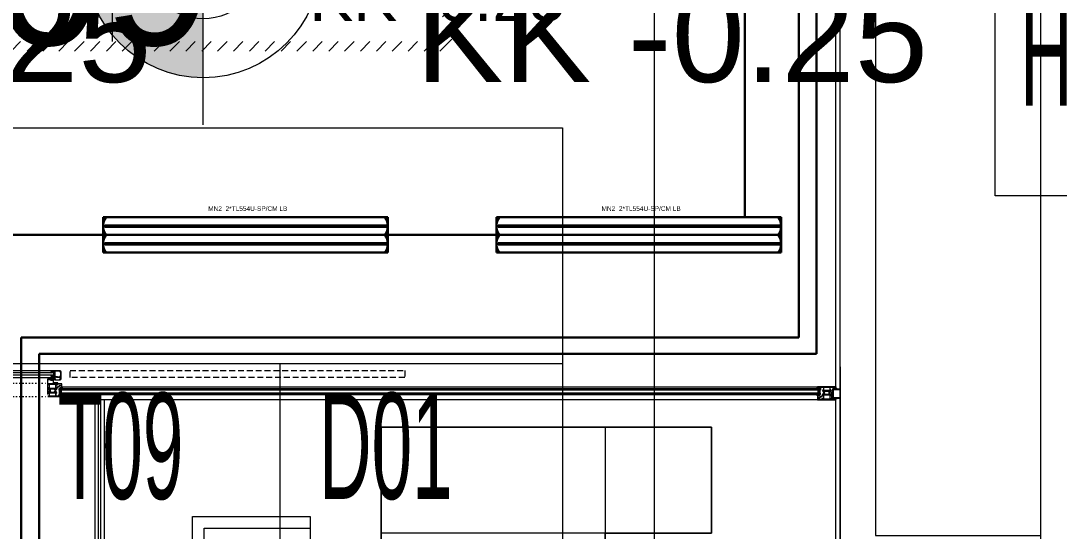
# Model space of a CAD drawing. Extents: x -9058 to 11890, y 0 to 7444.
# Drawn here: x 2442.5 to 2883, y 3157.7 to 3374.3 of the extents above; entities that cross this region are included whole.
import ezdxf
from ezdxf.enums import TextEntityAlignment as Align
from ezdxf.xclip import XClip

# ---------------------------------------------------------------- set-up
doc = ezdxf.new("R2010")
doc.units = 0
doc.header["$LTSCALE"] = 10
doc.header["$MEASUREMENT"] = 0
doc.header["$XCLIPFRAME"] = 0
doc.header["$PDMODE"] = 1
doc.linetypes.add('DOT2', pattern=[0.125, 0, -0.125])
doc.linetypes.add('HIDDEN', pattern=[0.375, 0.25, -0.125])
doc.layers.get('0').update_dxf_attribs({"color": 9, "lineweight": 9})
for name, color, linetype, lineweight in [('00', 9, 'Continuous', 9), ('01', 9, 'Continuous', 9), ('05', 9, 'Continuous', 9), ('06D', 9, 'Continuous', 9), ('10', 9, 'Continuous', 9), ('14', 9, 'Continuous', 9), ('15', 9, 'Continuous', 9), ('20', 9, 'DOT2', 9), ('21', 9, 'Continuous', 9), ('21 @ 1 (1)', 9, 'Continuous', 9), ('21 @ 10 (1)', 9, 'Continuous', 9), ('21 @ 10 (2)', 9, 'Continuous', 9), ('21 @ 2 (1)', 9, 'Continuous', 9), ('21 @ 20', 9, 'Continuous', 9), ('21 @ 5 (1)', 9, 'Continuous', 9), ('21 @ 5 (2)', 9, 'Continuous', 9), ('21_mahal200', 9, 'Continuous', 9), ('21_mahal200 @ 20', 9, 'Continuous', 9), ('32-ekipman', 8, 'Continuous', 9), ('40A', 9, 'Continuous', 9), ('E-2x54 W SIVAÜSTÜ FLUORESAN YÜKSEK TAVAN ARMATÜRÜ', 7, 'Continuous', 30), ('E-KABLO', 7, 'Continuous', 30)]:
    doc.layers.add(name, color=color, linetype=linetype, lineweight=lineweight)
doc.styles.add('Arial', font='arial.ttf', dxfattribs={"height": 2.5})
doc.styles.add('MuuM_TEXT-STANDART', font='ARIALN.TTF')

# ---------------------------------------------------------------- blocks, each defined once
blk = doc.blocks.new('HHIMA10-DERECHA$0$JUHI08')
blk.add_lwpolyline([(27, 9.7, -0.414214), (26.8, 9.5), (26, 9.5), (26, 8.5), (27, 8.5), (26, 6), (26, 0), (23.5, -2.5), (22, -2.5), (21.5, -3), (21, -2.5), (20.5, -2.5), (20, -3), (19.5, -2.5), (19, -2.5), (18.5, -3), (18, -2.5), (17.5, -2.5), (17, -3), (16.5, -2.5), (14.3, -2.5, -0.377964), (11.7, -2.5), (7.5, -2.5), (7, -3), (6.5, -2.5), (2.5, -2.5), (0, 0), (0, 6), (-1, 8.5), (0, 8.5), (0, 9.5), (-0.8, 9.5, -0.414214), (-1, 9.7), (-1, 9.9, -0.339454), (0.1, 11.4), (7.1, 13.5, -1), (7.5, 12.1), (7.1, 12, 0.330788), (5, 9.2), (5, 7.5), (6.9, 5.6, -1), (6.2, 5), (5, 6.2), (5, 3.5), (6.9, 1.6, -1), (6.2, 1), (5, 2.2), (5, -1), (11.7, -1, 0.377964), (14.3, -1), (21, -1), (21, 2.2), (19.8, 1, -1), (19.1, 1.6), (21, 3.5), (21, 6.2), (19.8, 5, -1), (19.1, 5.6), (21, 7.5), (21, 9.2, 0.330788), (18.9, 12), (18.5, 12.1, -1), (18.9, 13.5), (25.9, 11.4, -0.339454), (27, 9.9)], format="xyb", close=True)
for points in [[(3.5, 8), (3.5, 11), (1.5, 10.5), (1.5, 8)], [(3.5, 3.8), (3.5, 6.8), (1.5, 6.8), (1.5, 3.8)], [(2.5, -0.5), (3.5, -0.5), (3.5, 2.5), (1.5, 2.5), (1.5, 0.5)], [(22.5, 11), (22.5, 8), (24.5, 8), (24.5, 10.5)], [(22.5, 6.8), (22.5, 3.8), (24.5, 3.8), (24.5, 6.8)], [(24.5, 0.5), (23.5, -0.5), (22.5, -0.5), (22.5, 2.5), (24.5, 2.5)]]:
    blk.add_lwpolyline(points, close=True)
blk = doc.blocks.new('AST55M13', base_point=(-120.6, -64.2))
at = {"linetype": 'Continuous'}
for points in [[(-120.6, -63.9), (-120.6, -24.599998), (-120.6, 14.700005, -0.414209), (-120.3, 15), (-115.899996, 15, -0.41421), (-115.6, 14.7), (-115.6, 12.699992, -0.41421), (-116.3, 12, -0.414214), (-116.6, 12.3), (-116.6, 13.1, 0.414214), (-117.1, 13.6), (-118.5, 13.6, 0.414214), (-119, 13.1), (-119, 6.399992, 0.414209), (-118.5, 5.9), (-117.099986, 5.9, 0.414205), (-116.6, 6.4), (-116.6, 7.20001, -0.414204), (-116.3, 7.5, -0.414214), (-115.6, 6.8), (-115.6, 3.7, -0.414214), (-116.1, 3.2), (-116.3, 3.2, -0.414214), (-116.6, 3.5), (-116.6, 4.2, 0.414214), (-116.9, 4.5), (-119, 4.5), (-119, -8.961104, 0.425432), (-117.96186, -9.960376), (-105.788552, -9.511013, 0.403077), (-105.5, -9.211232), (-105.5, -8, -0.414214), (-104.3, -6.8), (-103.392821, -6.8, -0.372826), (-102.403076, -7.657148, -0.456845), (-102.7, -8), (-104, -8, 0.414214), (-104.3, -8.3), (-104.3, -9.700012, 0.414202), (-104, -10), (-100.946604, -10), (-98.338437, -9.302068, -0.70008), (-97.584089, -10.379782), (-97.709916, -10.559482), (-99.43897, -12.27067, -0.607471), (-100.039661, -12.112259, 0.283637), (-100.258255, -11.885421), (-102.095283, -11.393179, 1.229391), (-102.4, -11.895399), (-102.4, -16.105016, 0.585524), (-101.943697, -16.361081), (-100.001669, -15.175658, -0.713652), (-99.56466, -15.537556), (-100.36784, -17.668029, -0.16709), (-100.492251, -17.818266), (-102.4, -18.982765), (-102.4, -30.217235), (-100.492251, -31.381734, -0.16709), (-100.36784, -31.531971), (-99.564658, -33.662449, -0.713657), (-100.001677, -34.024337), (-101.943707, -32.838913, 0.585511), (-102.4, -33.094985), (-102.4, -37.304601, 1.229391), (-102.095283, -37.806821), (-100.258255, -37.314579, 0.283637), (-100.039661, -37.087741, -0.607471), (-99.43897, -36.92933), (-97.709916, -38.640518), (-97.584089, -38.820218, -0.700084), (-98.338445, -39.89793), (-100.946604, -39.2), (-104.000005, -39.2, 0.414209), (-104.3, -39.5), (-104.3, -40.900004, 0.41421), (-104, -41.2), (-102.699997, -41.2, -0.456841), (-102.403076, -41.542851, -0.372826), (-103.39282, -42.4), (-104.3, -42.4, -0.414214), (-105.5, -41.2), (-105.5, -39.988768, 0.403083), (-105.788558, -39.688986), (-117.96186, -39.239624, 0.425432), (-119, -40.238896), (-119, -53.7), (-116.9, -53.7, 0.414214), (-116.6, -53.4), (-116.6, -52.69999, -0.414204), (-116.3, -52.4), (-116.09999, -52.4, -0.414208), (-115.6, -52.9), (-115.6, -56.000007, -0.414213), (-116.300007, -56.7, -0.414207), (-116.6, -56.4), (-116.6, -55.599986, 0.414205), (-117.1, -55.1), (-118.500008, -55.1, 0.414209), (-119, -55.6), (-119, -62.3, 0.414214), (-118.5, -62.8), (-117.1, -62.8, 0.414214), (-116.6, -62.3), (-116.6, -61.499993, -0.414207), (-116.3, -61.2, -0.414214), (-115.6, -61.9), (-115.6, -63.900008, -0.414206), (-115.9, -64.2), (-120.300006, -64.2, -0.414208), (-120.6, -63.9)], [(-99.249717, -12.903653), (-90.785616, -12.903653, 0.131652), (-90.285616, -12.769679), (-88.422218, -11.693846, -0.131652), (-88.272218, -11.653653), (-88.017666, -11.653653, -0.414214), (-87.717666, -11.953653), (-87.717666, -15.553653, -0.414214), (-88.017666, -15.853653), (-88.272218, -15.853653, -0.131646), (-88.422211, -15.813465), (-90.285616, -14.737628, 0.131652), (-90.785616, -14.603653), (-99.249717, -14.603653, 0.131652), (-99.749717, -14.737628), (-101.613115, -15.813461, -0.131646), (-101.763107, -15.853653), (-102.017666, -15.853653, -0.414205), (-102.317666, -15.553662), (-102.317666, -11.953653, -0.414205), (-102.017675, -11.653653), (-101.763115, -11.653653, -0.131652), (-101.613115, -11.693846), (-99.749717, -12.769679, 0.131652), (-99.249717, -12.903653)], [(-99.249717, -36.296347), (-90.785616, -36.296347, -0.131652), (-90.285616, -36.430321), (-88.422218, -37.506154, 0.131643), (-88.272229, -37.546347), (-88.017666, -37.546347, 0.414214), (-87.717666, -37.246347), (-87.717666, -33.646347, 0.414214), (-88.017666, -33.346347), (-88.272218, -33.346347, 0.131652), (-88.422218, -33.386539), (-90.285616, -34.462372, -0.131652), (-90.785616, -34.596347), (-99.249717, -34.596347, -0.131652), (-99.749717, -34.462372), (-101.613115, -33.386539, 0.131652), (-101.763115, -33.346347), (-102.017666, -33.346347, 0.414205), (-102.317666, -33.646338), (-102.317666, -37.246347, 0.414205), (-102.017675, -37.546347), (-101.763115, -37.546347, 0.131649), (-101.613118, -37.506156), (-99.749717, -36.430321, -0.131652), (-99.249717, -36.296347)], [(-85.3, -10), (-81.1, -10), (-76.9, -10), (-76.6, -10.3), (-76.3, -10), (-67.9, -10, 0.414205), (-67.6, -9.700009), (-67.6, -8.491608, -0.365977), (-67.35, -8.195804, 0.365977), (-67.1, -7.9), (-67.1, -6.8, 0.414195), (-67.399981, -6.5), (-68.3, -6.5, 0.36597), (-68.595803, -6.749993, -0.366034), (-68.89166, -7), (-69.3, -7, -0.414202), (-69.6, -6.700012), (-69.6, -6.5, -0.414214), (-68.1, -5), (-65.9, -5, -0.414207), (-65.6, -5.299994), (-65.6, -43.9, -0.414201), (-65.899987, -44.2), (-68.1, -44.2, -0.414214), (-69.6, -42.7), (-69.6, -42.5, -0.414207), (-69.300007, -42.2), (-68.891668, -42.2, -0.366034), (-68.595804, -42.45, 0.365977), (-68.3, -42.7), (-67.4, -42.7, 0.414206), (-67.1, -42.400008), (-67.1, -41.3, 0.365977), (-67.35, -41.004196, -0.365977), (-67.6, -40.708392), (-67.6, -39.5, 0.4142), (-67.899986, -39.2), (-76.3, -39.2), (-76.6, -38.9), (-76.9, -39.2), (-85.3, -39.2, 0.4142), (-85.6, -39.499986), (-85.6, -40.708392, -0.365977), (-85.85, -41.004196, 0.365977), (-86.1, -41.3), (-86.1, -42.4, 0.414199), (-85.800015, -42.7), (-84.9, -42.7, 0.365977), (-84.604196, -42.45, -0.366034), (-84.308332, -42.2), (-83.9, -42.2, -0.414214), (-83.6, -42.5), (-83.6, -42.7, -0.414214), (-85.1, -44.2), (-86.8, -44.2, -0.414214), (-87.6, -43.4), (-87.6, -42.7, 0.414205), (-87.899991, -42.4), (-88.10718, -42.4, -0.372825), (-89.096923, -41.542857, -0.45685), (-88.8, -41.2), (-87.9, -41.2, 0.414198), (-87.6, -40.900016), (-87.6, -39.5, 0.414214), (-87.9, -39.2), (-89.053396, -39.2), (-91.661555, -39.89793, -0.700084), (-92.415911, -38.820218), (-92.290084, -38.640518), (-90.56103, -36.92933, -0.607471), (-89.960339, -37.087741, 0.283637), (-89.741745, -37.314579), (-87.904717, -37.806821, 1.229391), (-87.6, -37.304601), (-87.6, -33.094984, 0.585516), (-88.056297, -32.838916), (-89.998323, -34.024337, -0.713656), (-90.435343, -33.66245), (-89.63216, -31.531971, -0.241095), (-89.507749, -31.381734), (-87.6, -30.217235), (-87.6, -18.982765), (-89.507749, -17.818266, -0.167084), (-89.632158, -17.668036), (-90.43534, -15.537556, -0.713656), (-89.998329, -15.17566), (-88.056303, -16.361081, 0.585518), (-87.6, -16.105021), (-87.6, -11.895399, 1.229391), (-87.904717, -11.393179), (-89.741745, -11.885421, 0.283637), (-89.960339, -12.112259, -0.607471), (-90.56103, -12.27067), (-92.290084, -10.559482), (-92.415911, -10.379782, -0.700084), (-91.661555, -9.30207), (-89.053396, -10), (-87.9, -10, 0.414206), (-87.6, -9.700008), (-87.6, -8.3, 0.414206), (-87.899992, -8), (-88.8, -8, -0.456844), (-89.096924, -7.657149, -0.372825), (-88.107186, -6.8), (-87.9, -6.8, 0.414214), (-87.6, -6.5), (-87.6, -5.800024, -0.414222), (-86.8, -5), (-85.1, -5, -0.414214), (-83.6, -6.5), (-83.6, -6.7, -0.414201), (-83.899987, -7), (-84.308332, -7, -0.366034), (-84.604196, -6.75, 0.365977), (-84.9, -6.5), (-85.8, -6.5, 0.414199), (-86.1, -6.799985), (-86.1, -7.9, 0.365977), (-85.85, -8.195804, -0.365977), (-85.6, -8.491608), (-85.6, -9.7, 0.414214), (-85.3, -10)]]:
    blk.add_lwpolyline(points, format="xyb", close=True, dxfattribs=at)
for points in [[(-119, -24.6), (-119, -37.6), (-104.1, -37.6), (-104.1, -11.6), (-119, -11.6), (-119, -24.6)], [(-76.55, -11.6), (-85.9, -11.6), (-85.9, -37.6), (-67.2, -37.6), (-67.2, -11.6), (-76.55, -11.6)]]:
    blk.add_lwpolyline(points, close=True, dxfattribs=at)
blk = doc.blocks.new('AS25G13', base_point=(534.475891, 569.218076))
at = {"linetype": 'Continuous'}
blk.add_lwpolyline([(554.475892, 593.818076), (554.475892, 574.618076, -0.414213), (554.175891, 574.318077), (553.575892, 574.318076, -0.414213), (553.275891, 574.618077), (553.275892, 574.818076), (550.275892, 574.818076), (550.275892, 572.118076), (550.625892, 571.916004, -0.414213), (550.735699, 571.506195), (549.749855, 569.798664, -0.767327), (549.075893, 569.979252), (549.075892, 575.018076, -0.414213), (550.075891, 576.018077), (552.775892, 576.018076, 0.414213), (553.275892, 576.518077), (553.275892, 592.418076, 0.414213), (552.775892, 592.918077), (546.871944, 592.918076, 0.414213), (545.871944, 591.918078), (545.871944, 584.702506, -0.236642), (544.585327, 582.137556, 0.18958), (541.498237, 577.158525, -0.197358), (540.185462, 575.110574), (538.643454, 574.030849, 0.244575), (537.875891, 572.556375), (537.875892, 569.763782, -0.767327), (536.857591, 569.490929), (535.716084, 571.468076, -0.577351), (535.975892, 571.918076), (536.675892, 571.918076), (536.675892, 572.556375, -0.244575), (537.955162, 575.013831), (539.49717, 576.093557, 0.197358), (540.317654, 577.373526, -0.18958), (543.867808, 583.099413, 0.236642), (544.671943, 584.702506), (544.671944, 585.818076, 0.414213), (544.371944, 586.118076), (543.971944, 586.118076, -0.414213), (543.671943, 586.418077), (543.671944, 586.818076, -0.414213), (543.971944, 587.118076), (544.171944, 587.118076, 0.414213), (544.671944, 587.618077), (544.671944, 591.918076, 0.414213), (543.671945, 592.918077), (536.175892, 592.918076, 0.41421), (535.675892, 592.418082), (535.675892, 591.901674, 0.127549), (535.764127, 591.561462, -0.098841), (537.104101, 587.384163, 0.366972), (537.386354, 587.117731, -0.399303), (537.671943, 586.818828), (537.671944, 586.418076, -0.414213), (537.371943, 586.118077), (536.46398, 586.118076, -0.400156), (535.964546, 586.594267, 0.114883), (534.725891, 590.959305, -0.126996), (534.475891, 591.927552), (534.475892, 593.818076, -0.414213), (534.775892, 594.118076), (554.175892, 594.118076, -0.414213), (554.475892, 593.818076)], format="xyb", close=True, dxfattribs=at)
blk = doc.blocks.new('AS01_16_02', base_point=(27.384856, 2.668764))
at = {"color": 0, "linetype": 'Continuous'}
for points in [[(21.277248, -1.392543, -0.892559), (21.744295, -0.515583), (24.521509, -1.857477, 0.502534), (24.860099, -2.298316, 0.502534), (25.184856, -1.847189), (25.184856, 1.7, 0.155072), (24.261958, 3.275501), (20.430427, 5.552607, -0.865076), (21.019614, 6.583639), (28.412964, 3.675712, -0.696768), (28.399147, 3.019187), (27.721583, 2.785098, 0.319818), (27.384856, 2.312508), (27.384856, 0.05, 0.414214), (27.684856, -0.25), (28.08642, -0.25, 0.396012), (28.385833, 0.03125, -0.682513), (29.272546, 0.315748), (30.127622, -0.734156, -0.172553), (30.284856, -1.176202), (30.284856, -3.723798, -0.172553), (30.127622, -4.165844), (29.272546, -5.215748, -0.682513), (28.385833, -4.93125, 0.396012), (28.08642, -4.65), (27.684856, -4.65, 0.414214), (27.384856, -4.95), (27.384856, -10.2, -0.414214), (27.084856, -10.5), (25.297074, -10.5, -0.18412), (24.964264, -10.373145), (21.227908, -7.040675, -0.881574), (21.79023, -6.223317), (24.51762, -8.055238, 1.121155), (25.184856, -8.202566), (25.184856, -4.921445, 0.698065), (24.633969, -4.152563), (21.277248, -1.392543)], [(27.72879, -3.456066, 0.198912), (27.834856, -3.5), (28.734856, -3.5, 0.414214), (28.884856, -3.35), (28.884856, -1.55, 0.414214), (28.734856, -1.4), (27.834856, -1.4, 0.414214), (27.684856, -1.55), (27.684856, -3.35, 0.198912), (27.72879, -3.456066)]]:
    blk.add_lwpolyline(points, format="xyb", close=True, dxfattribs=at)
blk = doc.blocks.new('p-kayar kapı tek kanat')
at = {"linetype": 'Continuous'}
for p, q in [((-741.54, -8.35), (-741.61, -8.29)), ((-741.6, -8.4), (-741.61, -8.4)), ((-741.39, -8.29), (-741.5, -8.19)), ((-741.42, -8.3), (-741.09, -8)), ((-741.21, -8.26), (-741.38, -8.11)), ((-741.02, -8.25), (-741.24, -8.04)), ((-741.16, -8.26), (-740.83, -7.96)), ((-740.81, -8.24), (-741.08, -7.99)), ((-740.93, -8.24), (-740.67, -8)), ((-740.59, -8.24), (-740.91, -7.96)), ((-740.72, -7.98), (-740.7, -7.99)), ((-740.72, -8.24), (-740.46, -8)), ((-740.7, -7.99), (-740.7, -7.99)), ((-740.36, -8.27), (-740.65, -8)), ((-740.65, -8), (-740.39, -8)), ((-740.52, -8.25), (-740.16, -7.92)), ((-740.1, -8.31), (-740.44, -8)), ((-740.36, -7.97), (-740.36, -7.77)), ((-740.36, -7.91), (-740.21, -7.78)), ((-739.82, -8.37), (-740.36, -7.88)), ((-740.33, -7.75), (-740.29, -7.75)), ((-740.33, -8.27), (-740.09, -8.05)), ((-740.18, -7.84), (-740.29, -7.75)), ((-740.15, -8.3), (-740, -8.16)), ((-739.97, -8.33), (-739.89, -8.25)), ((-739.81, -8.37), (-739.76, -8.33)), ((-748.14, -10.99), (-748.05, -10.89)), ((-748.04, -10.99), (-748.13, -10.89)), ((-748.08, -11.14), (-748.08, -11.14)), ((-748.03, -11.21), (-748.08, -11.15)), ((-747.98, -11.03), (-747.84, -10.89)), ((-747.78, -11.24), (-747.97, -11.06)), ((-747.95, -11.22), (-747.85, -11.12)), ((-747.83, -10.98), (-747.92, -10.89)), ((-747.81, -10.66), (-747.74, -10.58)), ((-747.71, -10.68), (-747.81, -10.58)), ((-747.76, -11.24), (-747.41, -10.89)), ((-747.71, -10.98), (-747.62, -10.89)), ((-747.55, -11.05), (-747.71, -10.89)), ((-747.59, -11.23), (-747.68, -11.13)), ((-747.63, -10.68), (-747.54, -10.59)), ((-747.48, -10.69), (-747.59, -10.59)), ((-747.52, -11.21), (-747.45, -11.14)), ((-747.41, -10.98), (-747.5, -10.89)), ((-747.43, -11.17), (-747.46, -11.14)), ((-747.43, -10.7), (-747.33, -10.6)), ((-747.18, -10.79), (-747.36, -10.6)), ((-747.23, -10.94), (-747.31, -10.86)), ((-747.29, -10.77), (-747.2, -10.68)), ((-747.28, -10.97), (-747.19, -10.88)), ((-741.41, -8.83), (-741.56, -8.98)), ((-741.56, -8.98), (-741.56, -9.82)), ((-741.56, -9.82), (-741.41, -9.97)), ((-740.56, -8.83), (-741.41, -8.83)), ((-741.31, -8.98), (-741.41, -9.08)), ((-741.41, -9.08), (-741.41, -9.72)), ((-741.41, -9.72), (-741.31, -9.82)), ((-741.41, -9.97), (-740.56, -9.97)), ((-740.71, -8.98), (-741.31, -8.98)), ((-741.31, -9.82), (-740.71, -9.82)), ((-740.71, -9.82), (-740.71, -8.98)), ((-740.56, -9.97), (-740.56, -8.83)), ((-420.47, -10.43), (-420.52, -10.47)), ((-420.46, -10.43), (-419.92, -10.92)), ((-420.31, -10.47), (-420.39, -10.55)), ((-420.13, -10.5), (-420.28, -10.64)), ((-419.95, -10.53), (-420.19, -10.75)), ((-420.18, -10.49), (-419.84, -10.8)), ((-419.76, -10.55), (-420.12, -10.88)), ((-420.09, -10.96), (-419.99, -11.05)), ((-419.92, -10.89), (-420.07, -11.02)), ((-419.95, -11.05), (-419.99, -11.05)), ((-419.92, -10.53), (-419.63, -10.8)), ((-419.92, -10.83), (-419.92, -11.03)), ((-419.63, -10.8), (-419.89, -10.8)), ((-419.56, -10.56), (-419.82, -10.8)), ((-418.87, -8.83), (-419.72, -8.83)), ((-419.72, -8.83), (-419.72, -9.97)), ((-419.72, -9.97), (-418.87, -9.97)), ((-419.69, -10.56), (-419.37, -10.84)), ((-419.35, -10.56), (-419.61, -10.8)), ((-419.56, -10.82), (-419.58, -10.81)), ((-419.58, -10.81), (-419.58, -10.81)), ((-418.97, -8.98), (-419.57, -8.98)), ((-419.57, -8.98), (-419.57, -9.82)), ((-419.57, -9.82), (-418.97, -9.82)), ((-419.47, -10.56), (-419.2, -10.81)), ((-419.11, -10.54), (-419.45, -10.84)), ((-419.26, -10.55), (-419.04, -10.76)), ((-418.86, -10.5), (-419.19, -10.8)), ((-419.07, -10.54), (-418.9, -10.69)), ((-418.87, -9.08), (-418.97, -8.98)), ((-418.97, -9.82), (-418.87, -9.72)), ((-418.89, -10.51), (-418.78, -10.61)), ((-418.72, -8.98), (-418.87, -8.83)), ((-418.87, -9.72), (-418.87, -9.08)), ((-418.87, -9.97), (-418.72, -9.82)), ((-418.74, -10.45), (-418.67, -10.51)), ((-418.72, -9.82), (-418.72, -8.98)), ((-418.68, -10.4), (-418.67, -10.4))]:
    blk.add_line(p, q, dxfattribs=at)
for p, q in [((-415.8, -14.63), (-415.91, -15.26)), ((-415.91, -15.26), (-415.5, -15.26)), ((-415.5, -15.26), (-415.59, -14.63))]:
    blk.add_line(p, q)
for points in [[(-747.2, -6.61), (-748.5, -6.61), (-749.8, -6.61, 0.414213), (-750, -6.81), (-750, -10.31, 0.414213), (-749.8, -10.51), (-747.2, -10.51, 0.414213), (-747, -10.31), (-747, -6.81, 0.414213), (-747.2, -6.61)], [(-746.93, -10.27), (-746.93, -6.85, 0.414214), (-747.23, -6.55), (-748.71, -6.55), (-748.71, -6.35), (-747.23, -6.35, -0.414214), (-746.73, -6.85), (-746.73, -10.27, -0.414214), (-747.23, -10.77), (-748.71, -10.77), (-748.71, -10.57), (-747.23, -10.57, 0.414214), (-746.93, -10.27)], [(-746.67, -9.37), (-746.67, -6), (-747.87, -6), (-747.87, -6.27, -0.414213), (-747.9, -6.3), (-748.04, -6.3, -0.414213), (-748.07, -6.27), (-748.07, -5.83, -0.414213), (-748.04, -5.8), (-745.1, -5.8, -0.414213), (-745.07, -5.83), (-745.07, -5.97, -0.414213), (-745.1, -6), (-746.47, -6), (-746.47, -9.37, -0.414213), (-746.5, -9.4), (-746.64, -9.4, -0.414213), (-746.67, -9.37)], [(-747.36, -10.6), (-747.82, -10.58, 0.414214), (-747.85, -10.61, 0.349575), (-747.76, -10.67), (-747.39, -10.7, -1.237561), (-747.41, -10.89), (-747.78, -10.89), (-748.16, -10.9), (-748.14, -10.99), (-748.02, -10.99, -0.295285), (-747.96, -11.08), (-747.96, -11.14), (-748.08, -11.14), (-748.08, -11.19, 0.153771), (-747.43, -11.19), (-747.43, -11.14), (-747.55, -11.14), (-747.55, -11.08, -0.414213), (-747.45, -10.98), (-747.33, -10.98, 0.324726), (-747.19, -10.88), (-747.18, -10.78, 0.459445), (-747.36, -10.6)], [(-747.76, -10.98), (-747.7, -10.98, -0.41421), (-747.65, -11.03), (-747.65, -11.09, -0.396815), (-747.7, -11.14, -0.029546), (-747.82, -11.14, -0.396815), (-747.86, -11.09), (-747.86, -11.03, -0.414206), (-747.81, -10.98), (-747.76, -10.98)]]:
    blk.add_lwpolyline(points, format="xyb", close=True, dxfattribs=at)
blk.add_lwpolyline([(-748.5, -6.81), (-747.2, -6.81), (-747.2, -10.31), (-749.8, -10.31), (-749.8, -6.81), (-748.5, -6.81)], close=True, dxfattribs=at)
at = {"linetype": 'Continuous', "flags": 128}
blk.add_lwpolyline([(-415.5, -14.65), (-415.5, -14.8), (-414.05, -14.8, 0.414214), (-413.75, -14.5), (-413.75, -13.6), (-413.8, -13.55), (-413.75, -13.5), (-413.75, -10.65), (-413.8, -10.6), (-413.75, -10.55), (-413.75, -8.8), (-413.84, -8.48, 0.344151), (-413.93, -8.4), (-413.95, -8.4), (-413.95, -14.5, -0.414214), (-414.05, -14.6), (-415.05, -14.6), (-415.05, -14.4, 0.414214), (-415.15, -14.3), (-416.15, -14.3), (-416.15, -12.8), (-416.35, -12.8), (-416.35, -12.9), (-418.05, -12.9), (-418.05, -12.8), (-418.25, -12.8), (-418.25, -13.1), (-417.8, -13.1), (-417.75, -13.05), (-417.7, -13.1), (-416.35, -13.1), (-416.35, -14.65), (-417.25, -14.65), (-417.25, -14.8), (-415.9, -14.8), (-415.9, -14.65), (-416.15, -14.65), (-416.15, -14.52), (-415.25, -14.52), (-415.25, -14.65)], format="xyb", close=True, dxfattribs=at)
at = {"ltscale": 1000}
for points in [[(-415.45, -18.2), (-415.45, -18.4), (-418.85, -18.4, -0.414214), (-419.45, -17.8), (-419.45, -16.95), (-419.4, -16.9), (-419.45, -16.85), (-419.45, -15.85), (-419.4, -15.8), (-419.45, -15.75), (-419.45, -14.9, -0.414214), (-418.85, -14.3), (-416.93, -14.3, -1), (-416.93, -14.45), (-418.85, -14.45, 0.085164), (-419, -14.48), (-419, -14.7, -1), (-419.1, -14.7), (-419.1, -14.57, 0.63755), (-419.14, -14.56, 0.221337), (-419.3, -14.9), (-419.3, -15.3, 1), (-419.1, -15.3), (-419.1, -15.25, -1), (-419, -15.25), (-419, -15.3, 0.414214), (-418.9, -15.4), (-417.7, -15.4, -1), (-417.7, -15.5), (-417.8, -15.5, 1), (-417.8, -15.6), (-417.46, -15.6), (-417.43, -15.63), (-417.4, -15.6), (-417.05, -15.6, 1), (-417.05, -15.5), (-417.15, -15.5, -1), (-417.15, -15.4), (-415.45, -15.4), (-415.45, -15.6, -0.414214), (-415.55, -15.7), (-415.65, -15.7), (-415.65, -15.6, 0.414214), (-415.7, -15.55), (-416.15, -15.55), (-416.15, -15.6, -0.414214), (-416.25, -15.7), (-416.35, -15.7), (-416.35, -15.6, 0.414214), (-416.4, -15.55), (-416.8, -15.55, 0.414214), (-416.85, -15.6), (-416.85, -18.2, 0.414214), (-416.8, -18.25), (-416.4, -18.25, 0.414214), (-416.35, -18.2), (-416.35, -18.1), (-416.25, -18.1, -0.414214), (-416.15, -18.2), (-416.15, -18.25), (-415.7, -18.25, 0.414214), (-415.65, -18.2), (-415.65, -18.1), (-415.55, -18.1, -0.414214)], [(-419.18, -18.11, -0.196262), (-419.3, -17.8), (-419.3, -15.65, -0.414214), (-419.2, -15.55), (-419.1, -15.55, -0.414214), (-419, -15.65), (-419, -15.9), (-418.85, -15.9), (-418.85, -15.65, -0.414214), (-418.75, -15.55), (-418.05, -15.55, -0.414214), (-418, -15.6), (-418, -15.7, 0.414214), (-417.95, -15.75), (-417.1, -15.75, -0.414214), (-417, -15.85), (-417, -18.15, -0.414214), (-417.1, -18.25), (-418.75, -18.25, -0.414214), (-418.85, -18.15), (-418.85, -17.9), (-419, -17.9), (-419, -18.04, -0.671875)]]:
    blk.add_lwpolyline(points, format="xyb", close=True, dxfattribs=at)
blk.add_lwpolyline([(-416.03, -14.52), (-416.03, -14.63), (-415.38, -14.63), (-415.38, -14.52)], close=True)
at = {"linetype": 'Continuous', "extrusion": (0, 0, -1)}
for centre, major_axis, start_param, end_param in [((-740.79, -8.96), (1.11, 0), 3.811733, 4.445523), ((-741.61, -8.35), (-0.05, 0), -1.570571, 0.325162), ((-741.61, -8.36), (-0.0382, 0), 3.770683, 4.441689), ((-741.3, -8.64), (-0.391, 0), 0.785447, 1.446401), ((-740.79, -11.15), (3.2, 0), 4.537008, 4.882121), ((-740.88, -8.44), (-0.529, 0), 1.168071, 1.875789), ((-740.65, -7.91), (0.1, 0), 1.57081, 2.088079), ((-740.39, -7.97), (0.03, 0), 0.000001, 1.570795), ((-740.33, -7.77), (0.03, 0), 3.141594, 4.712388), ((-740.29, -7.84), (-0.1, 0), 1.570969, 2.940045), ((-740.7, -10.95), (-2.97, 0), 1.723745, 1.916715), ((-739.41, -7.67), (-0.8, 0), -1.226913, -0.20148), ((-739.69, -8.38), (-0.03, 0), 3.142043, 4.994373), ((-739.69, -8.38), (0.03, 0), -1.226975, -0.000032), ((-420.59, -10.42), (0.03, 0), 3.142043, 4.994373), ((-420.59, -10.42), (0.03, 0), 1.914618, 3.141561), ((-420.87, -11.13), (0.8, 0), -1.226913, -0.20148), ((-419.58, -7.85), (2.97, 0), 1.723745, 1.916715), ((-419.99, -10.96), (0.1, 0), 1.570969, 2.940045), ((-419.49, -7.65), (3.2, 0), 1.395415, 1.740528), ((-419.95, -11.03), (0.03, 0), 0.000001, 1.570795), ((-419.89, -10.83), (0.03, 0), 3.141594, 4.712388), ((-419.63, -10.89), (0.1, 0), -1.570782, -1.053513), ((-419.4, -10.36), (0.529, 0), 1.168071, 1.875789), ((-419.49, -9.84), (1.11, 0), 0.67014, 1.30393), ((-418.98, -10.16), (0.391, 0), 0.785447, 1.446401), ((-418.67, -10.44), (0.0382, 0), 3.770683, 4.441689), ((-418.67, -10.45), (0.05, 0), -1.570571, 0.325162)]:
    blk.add_ellipse(centre, major_axis=major_axis, ratio=0.909091, start_param=start_param, end_param=end_param, dxfattribs=at)
at = {"layer": '06D'}
for p, q in [((-409.19, -15.4), (-415.45, -15.4)), ((-349.28, -15.4), (-409.19, -15.4)), ((-409.25, -18.4), (-415.45, -18.4)), ((-349.28, -18.4), (-409.25, -18.4))]:
    blk.add_line(p, q, dxfattribs=at)
for points in [[(-740.39, -6), (-420.14, -6)], [(-420.14, -11.5), (-740.39, -11.5)]]:
    blk.add_lwpolyline(points, dxfattribs=at)
at = {"layer": '15'}
for p, q in [((-416.54, -16.39), (-416.54, -17.39)), ((-416.54, -16.39), (-408.91, -16.39)), ((-416.54, -17.39), (-408.63, -17.39)), ((-408.91, -16.39), (-348.17, -16.39)), ((-408.63, -17.39), (-348.17, -17.39))]:
    blk.add_line(p, q, dxfattribs=at)
for points in [[(-741.59, -8.8), (-418.72, -8.8), (-418.72, -8.2), (-741.59, -8.2)], [(-741.59, -10.8), (-741.59, -10), (-418.73, -10), (-418.73, -10.8)]]:
    blk.add_lwpolyline(points, close=True, dxfattribs=at)
for points in [[(-418.72, -8.5), (-741.59, -8.5)], [(-418.73, -10.4), (-741.59, -10.4)]]:
    blk.add_lwpolyline(points, dxfattribs=at)
at = {"layer": '20'}
for points in [[(-344.01, -7.3), (-414, -7.3)], [(-344.02, -13), (-414, -13)]]:
    blk.add_lwpolyline(points, dxfattribs=at)
at = {"layer": '20', "linetype": 'HIDDEN'}
blk.add_lwpolyline([(-423.35, -15.4), (-423.35, -18.4), (-565.31, -18.4), (-565.31, -15.4)], close=True, dxfattribs=at)
at = {"color": 4, "linetype": 'Continuous', "xscale": -0.1, "yscale": 0.1, "zscale": 0.1, "rotation": 270}
blk.add_blockref('AST55M13', (-748.28, -11.5), dxfattribs=at)
at = {"linetype": 'Continuous', "yscale": 0.1, "zscale": 0.1}
for name, p, xscale, rotation in [('AS25G13', (-742.85, -8), -0.1, 270), ('AS01_16_02', (-419.92, -7.8), 0.1, 90), ('AS01_16_02', (-740.36, -11), 0.1, 270), ('AS25G13', (-417.43, -10.8), -0.1, 90)]:
    blk.add_blockref(name, p, dxfattribs=dict(at, xscale=xscale, rotation=rotation))
at = {"color": 4, "linetype": 'Continuous'}
ref = blk.add_blockref('AST55M13', (-412, -7.3), dxfattribs=dict(at, xscale=-0.1, yscale=0.1, zscale=0.1, rotation=90))
XClip(ref).set_block_clipping_path([(-624.6563391438, -44.2), (-7.4508095327, 314.4518114409)])
at = {"extrusion": (0, 0, -1), "xscale": 0.1, "yscale": 0.1, "zscale": -0.1, "rotation": 90}
blk.add_blockref('HHIMA10-DERECHA$0$JUHI08', (416.55, -18.2), dxfattribs=at)
blk = doc.blocks.new('0a_roomno2')
blk.add_lwpolyline([(30, -16), (0, -16), (0, 0), (30, 0)], close=True)
for points in [[(0, 0), (30, 0)], [(0, -5), (30, -5)], [(24, -5), (24, -16)]]:
    blk.add_lwpolyline(points)
at = {"layer": '40A'}
blk.add_lwpolyline([(0, 0), (30, 0)], dxfattribs=at)
at = {"style": 'MuuM_TEXT-STANDART', "width": 0.6}
blk.add_text('H:', height=2.25, dxfattribs=at).set_placement((0.525, -12.962), align=Align.MIDDLE_LEFT)
at = {"style": 'Arial'}
blk.add_attdef('ODANO', (0, 1.505), '', height=3, dxfattribs=at)
blk.add_attdef('MEKANADI', text='', height=3, dxfattribs=at).set_placement((0.525, -4.75), align=Align.BOTTOM_LEFT)
at = {"style": 'MuuM_TEXT-STANDART', "width": 0.6}
for tag, p in [('YER01', (15, -7)), ('TAVAN01', (20.625, -7)), ('DUVAR01', (26.25, -7)), ('YER02', (15, -10.375)), ('TAVAN02', (20.625, -10.375)), ('DUVAR02', (26.25, -10.375)), ('YER03', (15, -13.75)), ('TAVAN03', (20.625, -13.75)), ('DUVAR03', (26.25, -13.75))]:
    blk.add_attdef(tag, text='', height=2.25, dxfattribs=at).set_placement(p, align=Align.MIDDLE_CENTER)
at = {"style": 'MuuM_TEXT-STANDART'}
blk.add_attdef('M2', text='', height=2.25, dxfattribs=at).set_placement((1.323, -7.805), align=Align.MIDDLE_LEFT)
at = {"style": 'MuuM_TEXT-STANDART', "width": 0.6}
blk.add_attdef('TEMIZTAVANYUKSEKLIGI', text='', height=2.25, dxfattribs=at).set_placement((2.7, -13.162), align=Align.MIDDLE_LEFT)
blk = doc.blocks.new('*U626')
at = {"layer": '21_mahal200 @ 20'}
ref = blk.add_blockref('0a_roomno2', (2072.35, 3328.89), dxfattribs=dict(at, xscale=20, yscale=20, zscale=20))
ref.add_attrib('ODANO', ' PRS-ZK-09', (2072.35, 3363.99), dxfattribs={"layer": '0', "height": 60, "style": 'Arial'})
ref.add_attrib('TAVAN01', 'T09', dxfattribs={"layer": '0', "height": 45, "style": 'MuuM_TEXT-STANDART', "width": 0.6}).set_placement((2484.85, 3193.89), align=Align.MIDDLE_CENTER)
ref.add_attrib('DUVAR01', 'D01', dxfattribs={"layer": '0', "height": 45, "style": 'MuuM_TEXT-STANDART', "width": 0.6}).set_placement((2597.35, 3193.89), align=Align.MIDDLE_CENTER)
blk = doc.blocks.new('*U627')
at = {"layer": '21_mahal200 @ 20', "xscale": 20, "yscale": 20, "zscale": 20}
blk.add_blockref('0a_roomno2', (2855.81, 3619.96), dxfattribs=at)
blk = doc.blocks.new('0a_elevationtarget-p')
h = blk.add_hatch(color=256)
h.paths.add_polyline_path([(2.5, 0, 0.414214), (0, 2.5), (0, 0)])
h.paths.add_polyline_path([(0, 0), (-2.5, 0, 0.414214), (0, -2.5)])
blk.add_line((0, -3.5), (0, 3.5))
blk.add_lwpolyline([(16.605, 0), (-4, 0)])
blk.add_circle((0, 0), 2.5)
at = {"layer": '40A'}
blk.add_lwpolyline([(-2.5, 0), (2.5, 0)], dxfattribs=at)
at = {"style": 'Arial'}
blk.add_attdef('BITMISKOT', text='', height=2, dxfattribs=at).set_placement((4.5, 0), align=Align.BOTTOM_LEFT)
blk.add_attdef('KABAKOT', text='', height=2, dxfattribs=at).set_placement((4.5, -0.592), align=Align.TOP_LEFT)
blk = doc.blocks.new('*U622')
at = {"layer": '21 @ 1 (1)', "xscale": 10, "yscale": 10, "zscale": 10}
blk.add_blockref('0a_elevationtarget-p', (-66395.2, -57541.7), dxfattribs=at).add_auto_attribs({'BITMISKOT': 'BK -0.11,5', 'KABAKOT': 'KK -0.25'})
at = {"layer": '21 @ 10 (1)', "xscale": 100, "yscale": 100, "zscale": 100}
blk.add_blockref('0a_elevationtarget-p', (-66395.2, -57541.7), dxfattribs=at).add_auto_attribs({'BITMISKOT': 'BK -0.11,5', 'KABAKOT': 'KK -0.25'})
at = {"layer": '21 @ 10 (2)', "xscale": 100, "yscale": 100, "zscale": 100}
blk.add_blockref('0a_elevationtarget-p', (-66395.2, -57541.7), dxfattribs=at).add_auto_attribs({'BITMISKOT': 'BK -0.11,5', 'KABAKOT': 'KK -0.25'})
at = {"layer": '21 @ 2 (1)', "xscale": 20, "yscale": 20, "zscale": 20}
blk.add_blockref('0a_elevationtarget-p', (-66395.2, -57541.7), dxfattribs=at).add_auto_attribs({'BITMISKOT': 'BK -0.11,5', 'KABAKOT': 'KK -0.25'})
at = {"layer": '21 @ 20', "xscale": 200, "yscale": 200, "zscale": 200}
blk.add_blockref('0a_elevationtarget-p', (-66395.2, -57541.7), dxfattribs=at).add_auto_attribs({'BITMISKOT': 'BK -0.11,5', 'KABAKOT': 'KK -0.25'})
at = {"layer": '21 @ 5 (1)', "xscale": 50, "yscale": 50, "zscale": 50}
blk.add_blockref('0a_elevationtarget-p', (-66395.2, -57541.7), dxfattribs=at).add_auto_attribs({'BITMISKOT': 'BK -0.11,5', 'KABAKOT': 'KK -0.25'})
at = {"layer": '21 @ 5 (2)', "xscale": 50, "yscale": 50, "zscale": 50}
blk.add_blockref('0a_elevationtarget-p', (-66395.2, -57541.7), dxfattribs=at).add_auto_attribs({'BITMISKOT': 'BK -0.11,5', 'KABAKOT': 'KK -0.25'})
blk = doc.blocks.new('*U624')
at = {"layer": '21 @ 1 (1)', "xscale": 10, "yscale": 10, "zscale": 10}
blk.add_blockref('0a_elevationtarget-p', (-63101.5, -57541.7), dxfattribs=at).add_auto_attribs({'BITMISKOT': 'BK -0.11,5', 'KABAKOT': 'KK -0.25'})
at = {"layer": '21 @ 10 (1)', "xscale": 100, "yscale": 100, "zscale": 100}
blk.add_blockref('0a_elevationtarget-p', (-63101.5, -57541.7), dxfattribs=at).add_auto_attribs({'BITMISKOT': 'BK -0.11,5', 'KABAKOT': 'KK -0.25'})
at = {"layer": '21 @ 10 (2)', "xscale": 100, "yscale": 100, "zscale": 100}
blk.add_blockref('0a_elevationtarget-p', (-63101.5, -57541.7), dxfattribs=at).add_auto_attribs({'BITMISKOT': 'BK -0.11,5', 'KABAKOT': 'KK -0.25'})
at = {"layer": '21 @ 2 (1)', "xscale": 20, "yscale": 20, "zscale": 20}
blk.add_blockref('0a_elevationtarget-p', (-63101.5, -57541.7), dxfattribs=at).add_auto_attribs({'BITMISKOT': 'BK -0.11,5', 'KABAKOT': 'KK -0.25'})
at = {"layer": '21 @ 20', "xscale": 200, "yscale": 200, "zscale": 200}
blk.add_blockref('0a_elevationtarget-p', (-63101.5, -57541.7), dxfattribs=at).add_auto_attribs({'BITMISKOT': 'BK -0.11,5', 'KABAKOT': 'KK -0.25'})
at = {"layer": '21 @ 5 (1)', "xscale": 50, "yscale": 50, "zscale": 50}
blk.add_blockref('0a_elevationtarget-p', (-63101.5, -57541.7), dxfattribs=at).add_auto_attribs({'BITMISKOT': 'BK -0.11,5', 'KABAKOT': 'KK -0.25'})
at = {"layer": '21 @ 5 (2)', "xscale": 50, "yscale": 50, "zscale": 50}
blk.add_blockref('0a_elevationtarget-p', (-63101.5, -57541.7), dxfattribs=at).add_auto_attribs({'BITMISKOT': 'BK -0.11,5', 'KABAKOT': 'KK -0.25'})
blk = doc.blocks.new('p-mek-zemin')
h = blk.add_hatch()
h.set_pattern_fill('ANSI31', color=256, scale=15, angle=360, style=0)
h.set_pattern_definition([(45, (-68996.216, -61719.7), (-33.67596, 33.67596), [])])
h.paths.add_polyline_path([(-62047.1, -57928.4), (-62047.1, -57158.4), (-62247.1, -57158.4), (-62247.1, -56448.4), (-62047.1, -56448.4), (-62047.1, -55678.4), (-66977.1, -55678.4), (-66977.1, -56448.4), (-62427.1, -56448.4), (-62427.1, -57158.4), (-66977.1, -57158.4), (-66977.1, -57928.4)])
h.paths.add_polyline_path([(-62087.1, -57888.4), (-62087.1, -57198.4), (-62287.1, -57198.4), (-62287.1, -56408.4), (-62087.1, -56408.4), (-62087.1, -55718.4), (-66937.1, -55718.4), (-66937.1, -56408.4), (-62387.1, -56408.4), (-62387.1, -57198.4), (-66937.1, -57198.4), (-66937.1, -57888.4)], flags=16)
blk.add_line((-63487.1, -57198.4), (-63487.1, -57888.4))
at = {"layer": '21', "color": 6}
for name in ['*U622', '*U624']:
    blk.add_blockref(name, (0, 0), dxfattribs=at)
blk = doc.blocks.new('p-porsche_mobilya_3')
for points in [[(2609.73, 4465.4), (2609.73, 4285.4), (2514.73, 4285.4), (2514.73, 4465.4)], [(2514.73, 4465.4), (2654.73, 4465.4), (2654.73, 4420.4), (2609.73, 4420.4)], [(2484.59, 4377.5), (2439.59, 4377.5), (2439.59, 4422.5), (2484.59, 4422.5)], [(2609.73, 4420.4), (2514.73, 4420.4), (2514.73, 4420.4)]]:
    blk.add_lwpolyline(points)
for points in [[(2609.73, 4420.4), (2654.73, 4420.4), (2654.73, 4465.4), (2514.73, 4465.4), (2514.73, 4285.4), (2609.73, 4285.4)], [(2434.59, 4427.5), (2484.59, 4427.5), (2484.59, 4372.5), (2434.59, 4372.5)]]:
    blk.add_lwpolyline(points, close=True)
blk = doc.blocks.new('1 50 2x54 W SIVAÜSTÜ FLUORESAN YÜKSEK TAVAN ARMATÜRÜ')
at = {"layer": 'E-2x54 W SIVAÜSTÜ FLUORESAN YÜKSEK TAVAN ARMATÜRÜ', "color": 4}
for p, q in [((-60.4, 7.5), (60.4, 7.5)), ((-60.4, 7.5), (-60.4, -7.5)), ((60.4, 7.5), (60.4, 0)), ((-60, 0), (-7.5, 0)), ((7.5, 0), (60, 0)), ((60.4, 0), (60.4, -7.5)), ((-60.4, -7.5), (60.4, -7.5))]:
    blk.add_line(p, q, dxfattribs=at)
at = {"layer": 'E-2x54 W SIVAÜSTÜ FLUORESAN YÜKSEK TAVAN ARMATÜRÜ', "color": 7}
for p, q in [((-60.4, 0), (60.4, 0)), ((-59.64, 4), (59.66, 4)), ((-59.58, 3.5), (59.72, 3.5)), ((-59.64, -3.5), (59.66, -3.5)), ((-59.58, -4), (59.72, -4))]:
    blk.add_line(p, q, dxfattribs=at)
for centre in [(-59.62, 3.81), (-59.62, 3.66), (59.68, 3.81), (59.68, 3.66), (-59.62, -3.69), (-59.62, -3.84), (59.68, -3.69), (59.68, -3.84)]:
    blk.add_circle(centre, 0.0548, dxfattribs=at)
for centre, radius, start, end in [((-54.33, 3.75), 6.07, 141.86, 218.14), ((54.33, 3.75), 6.07, 321.86, 38.14), ((-59.56, 3.76), 0.258, 106.8674, 266.7612), ((-59.66, 3.75), 0.26, 289.2244, 84.4042), ((59.74, 3.76), 0.258, 106.8674, 266.7612), ((59.64, 3.75), 0.26, 289.2244, 84.4042), ((-54.33, -3.75), 6.07, 141.86, 218.14), ((-59.56, -3.74), 0.258, 106.8674, 266.7612), ((-59.66, -3.75), 0.26, 289.2244, 84.4042), ((54.33, -3.75), 6.07, 321.86, 38.14), ((59.74, -3.74), 0.258, 106.8674, 266.7612), ((59.64, -3.75), 0.26, 289.2244, 84.4042)]:
    blk.add_arc(centre, radius, start, end, dxfattribs=at)
at = {"layer": 'E-2x54 W SIVAÜSTÜ FLUORESAN YÜKSEK TAVAN ARMATÜRÜ', "color": 7, "style": 'Arial'}
blk.add_text('MN2  2*TL554U-SP/CM LB', height=1.9754, dxfattribs=at).set_placement((-15.8, 10.2))

msp = doc.modelspace()

# ---------------------------------------------------------------- linework, layer by layer
at = {"layer": '00'}
msp.add_lwpolyline([(2815.06, 2710.87), (2790.06, 2710.87), (2790.06, 3615.87), (2805.06, 3615.87), (2805.06, 3505.87), (2875.06, 3505.87), (2875.06, 3490.87), (2805.06, 3490.87), (2805.06, 3155.87), (2875.06, 3155.87), (2875.06, 3135.87), (2805.06, 3135.87), (2805.06, 2920.87), (2875.06, 2920.87), (2875.06, 2905.87), (2805.06, 2905.87), (2805.06, 2725.87), (2815.06, 2725.87), (2815.06, 2710.87)], close=True, dxfattribs=at)
msp.add_lwpolyline([(2790.06, 3227.37), (2790.06, 2905.87)], dxfattribs=at)
msp.add_point((2498.39, 3255.87), dxfattribs=at)
at = {"layer": '01'}
msp.add_lwpolyline([(3185.06, 3505.87), (3185.06, 3505.87), (3185.06, 3505.87), (3185.06, 2955.87), (2915.06, 2955.87), (2915.06, 3505.87), (2915.06, 3505.87), (2915.06, 3505.87), (2875.06, 3505.87), (2875.06, 2905.87), (3225.06, 2905.87), (3225.06, 3505.87), (3185.06, 3505.87)], close=True, dxfattribs=at)
at = {"layer": '06D'}
for p, q in [((2473.95, 3213.49), (2473.95, 3083.49)), ((2477.95, 3213.49), (2477.95, 3083.49))]:
    msp.add_line(p, q, dxfattribs=at)
at = {"layer": '14'}
for points in [[(2788.06, 3557.87), (2788.06, 3218.37)], [(2788.06, 3214.37), (2788.06, 2708.87), (2815.06, 2708.87)]]:
    msp.add_lwpolyline(points, dxfattribs=at)
at = {"layer": '15'}
for p, q in [((2475.44, 3080.5), (2475.44, 3215.69)), ((2476.44, 3080.5), (2476.44, 3215.69))]:
    msp.add_line(p, q, dxfattribs=at)
at = {"layer": '21'}
msp.add_lwpolyline([(2816.67, 202.13), (2856.61, 2447.69), (2711.28, 2447.69), (2711.28, 4020.46)], dxfattribs=at)
at = {"layer": 'E-KABLO', "color": 6}
for p, q in [((2749.66, 3740.04), (2749.66, 3290.87)), ((2772.56, 3582.64), (2772.56, 3239.92)), ((2780.06, 3575.14), (2780.06, 3232.91)), ((2430.08, 3283.37), (2478.7, 3283.37)), ((2596.91, 3283.37), (2645.54, 3283.37)), ((2772.56, 3239.92), (2442.76, 3239.92)), ((2442.76, 3239.92), (2442.76, 2748.72)), ((2780.06, 3232.91), (2450.26, 3232.91)), ((2450.26, 3232.91), (2450.26, 3082.62))]:
    msp.add_line(p, q, dxfattribs=at)

# ---------------------------------------------------------------- block references
at = {"layer": '05'}
msp.add_blockref('p-porsche_mobilya_3', (80.7, -1263.54), dxfattribs=at)
at = {"layer": '10', "rotation": 180}
msp.add_blockref('p-kayar kapı tek kanat', (2040.06, 3207.49), dxfattribs=at)
at = {"layer": '21_mahal200', "color": 6}
for name in ['*U627', '*U626']:
    msp.add_blockref(name, (0, 0), dxfattribs=at)
at = {"layer": '32-ekipman', "xscale": 0.1, "yscale": 0.1, "zscale": 0.1}
msp.add_blockref('p-mek-zemin', (8830.06, 9154.25), dxfattribs=at)
at = {"layer": 'E-2x54 W SIVAÜSTÜ FLUORESAN YÜKSEK TAVAN ARMATÜRÜ', "color": 6}
for p in [(2537.81, 3283.37), (2704.64, 3283.37)]:
    msp.add_blockref('1 50 2x54 W SIVAÜSTÜ FLUORESAN YÜKSEK TAVAN ARMATÜRÜ', p, dxfattribs=at)

doc.saveas('drawing.dxf')
